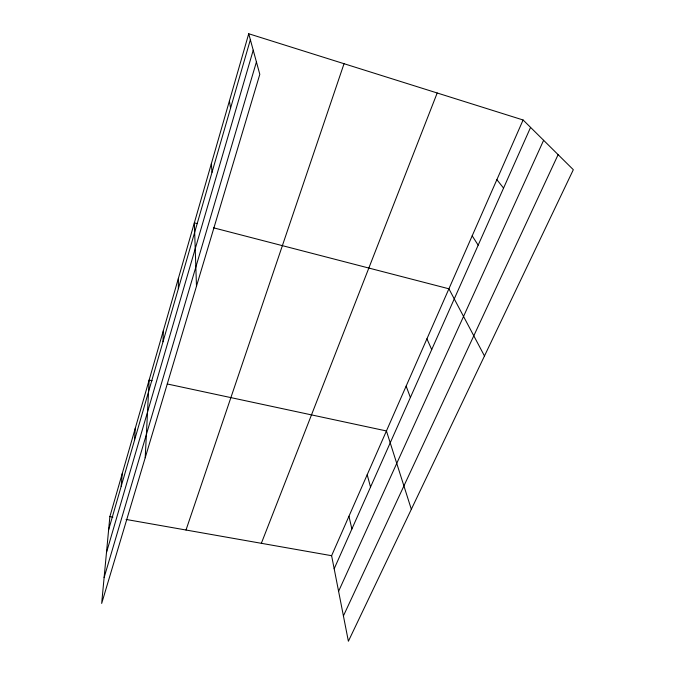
<?xml version="1.0" encoding="UTF-8"?>
<svg xmlns="http://www.w3.org/2000/svg" width="675" height="675" viewBox="0 0 675 675"><rect width="100%" height="100%" fill="white"/><g stroke="black" fill="none" stroke-linecap="round" stroke-linejoin="round"><path stroke-width="1.01" d="M178.36 288.689L178.386 278.378M163.012 341.752L163.333 330.699M145.209 457.768L149.133 380.084L152.153 380.734M134.477 440.421L135.312 428.144M121.188 486.354L122.242 473.58M248.729 33.75L109.873 516.594L101.672 603.425L259.808 74.334L248.729 33.75L523.1 119.99L573.328 169.712L348.384 641.25L331.611 555.702L523.1 119.99M108.624 529.791L250.366 39.724M106.473 552.589L253.226 50.212M104.119 577.581L256.424 61.94M186.013 530.018L344.039 63.703M261.343 543.308L437.197 92.99M334.176 568.78L530.575 127.389M338.588 591.308L543.62 140.299M343.415 615.904L558.115 154.651M109.873 516.594L112.911 517.126M126.065 519.446L331.611 555.702M167.273 383.974L386.438 430.954L411.337 509.288M197.387 223.636L194.349 222.843L196.484 286.208M213.587 227.829L448.909 288.799L484.473 355.97M496.876 179.668L503.558 188.097M472.188 235.837L478.17 245.16M426.929 338.816L431.705 349.591M406.139 386.125L410.392 397.499M367.2 474.727L370.533 487.072M348.95 516.257L351.877 528.998M229.424 100.904L230.555 108.203M211.334 163.806L212.034 172.26"/></g></svg>
